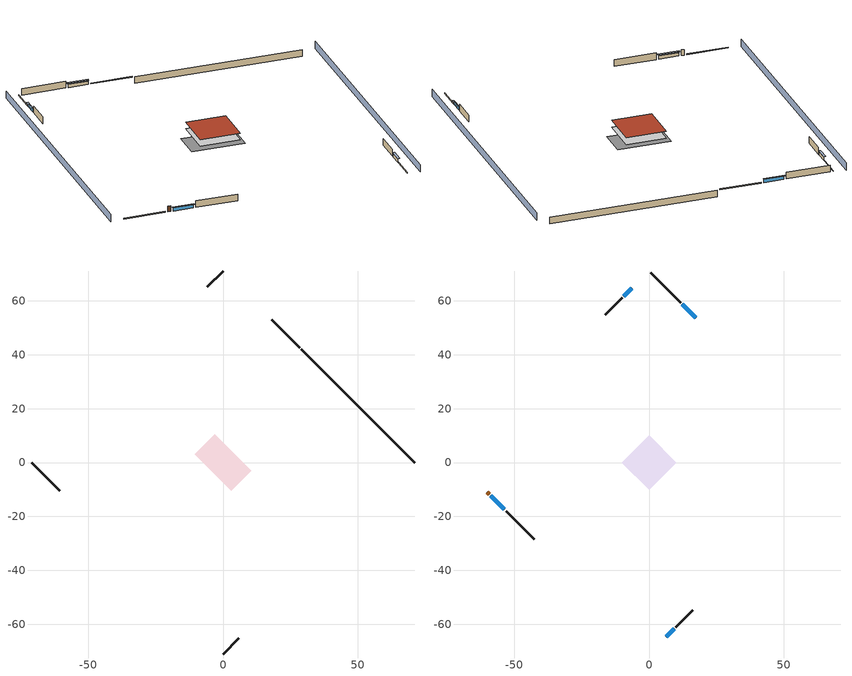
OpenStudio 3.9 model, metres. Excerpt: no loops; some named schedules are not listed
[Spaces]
basement - unconditioned 1
 floor foundation (Slab1 construction): -10.5,2.99 -2.99,10.5 10.5,-2.99 2.99,-10.5 z-2.13
 wall outside (RimJoist1 construction): 28.43,42.64 18.02,53.05 z0.3:0.61
 wall outside (RimJoist2 construction): 0,-71.07 5.78,-65.3 z0.3:0.61
 wall outside (RimJoist3 construction): -71.07,0 -60.66,-10.41 z0.3:0.61
 wall outside (RimJoist4 construction): 0,71.07 -5.78,65.3 z0.3:0.61
 wall foundation (FoundationWall1 construction): 71.07,0 29.09,41.98 z-2.13:0.3
conditioned space 1
 floor to basement - unconditioned 1 (Floor1 construction): -10.06,0 0,10.06 10.06,0 0,-10.06 z0.3
 wall outside (Wall1 construction): 11.72,59.35 0.66,70.42 z0.3:2.74
 wall outside (Wall2 construction): 10.01,-61.07 16.16,-54.92 z0.3:2.74
 wall outside (Wall3 construction): -53.06,-18.01 -42.53,-28.54 z0.3:2.74
 wall outside (Wall4 construction): -10.01,61.07 -16.16,54.92 z0.3:2.74
 wall outside (AdiabaticWallConstruction): 17.37,53.71 12.38,58.69 / -58.7,-12.37 -53.72,-17.35 z0.3:1.49; 6.43,-64.64 9.35,-61.72 / -6.43,64.64 -9.35,61.72 z0.3:1.43
 wall outside (AdiabaticWallConstruction 1): -60.01,-11.07 -59.36,-11.71 z0.3:2.34
 window (WindowConstruction): 17.37,53.71 12.38,58.69 z0.3:1.49
 window (WindowConstruction 1): 6.43,-64.64 9.35,-61.72 z0.3:1.43
 window (WindowConstruction 2): -58.7,-12.37 -53.72,-17.35 z0.3:1.49
 window (WindowConstruction 3): -6.43,64.64 -9.35,61.72 z0.3:1.43
 door (Door): -60.01,-11.07 -59.36,-11.71 z0.3:2.34
 roof outside (Roof1 construction): 0,10.06 -10.06,0 0,-10.06 10.06,0 z2.74
shading: -3.23,74.31 -74.31,3.23 / 3.23,-74.31 74.31,-3.23 z0:2.74; 12.17,58.91 17.58,53.49 18.01,53.92 12.6,59.34 z1.8; 9.57,-61.51 6.22,-64.86 6.65,-65.29 10,-61.94 z1.74; -53.5,-17.57 -58.92,-12.15 -59.35,-12.59 -53.93,-18 z1.8; -9.57,61.51 -6.22,64.86 -6.65,65.29 -10,61.94 z1.74
[Site]
Portland Intl Arpt_OR: Latitude {deg}=45.59; Longitude {deg}=-122.6; Time Zone {hr}=-8; Elevation {m}=33; Terrain=Suburbs; Keep Site Location Information=Yes
[Site:GroundTemperature:Shallow]
10.2558, 8.96328, 8.85977, 9.47314, 11.9355, 14.3863, 16.5111, 17.8571, 17.9714, 16.8767, 14.8061, 12.4304
[Site:WaterMainsTemperature]
Calculation Method=Schedule; Temperature Schedule=mains temperature schedule
[Building]
Building 1
[Material] Roughness=Rough
Name | Thickness {m} | Conductivity {W/m-K} | Density {kg/m3} | Specific Heat {J/kg-K} | Thermal Absorptance | Solar Absorptance | Visible Absorptance
asphalt or fiberglass shingles | 0.00635 | 0.162714 | 1121.4 | 1465.45 | 0.9 | 0.85 | 0.85
roof rigid ins | 0.103632 | 0.029427 | 32.04 | 1214.23 | 0.9 | 0.7 | 0.7
osb sheathing 0.75 in. | 0.01905 | 0.115458 | 512.64 | 1214.23 | 0.9 | 0.7 | 0.7
roof stud and cavity | 0.2032 | 0.161866 | 78.34581 | 1123.46 | 0.9 | 0.7 | 0.7
gypsum board | 0.0127 | 0.160291 | 801 | 837.4 | 0.9 | 0.6 | 0.6
wood siding | 0.0254 | 0.102417 | 544.68 | 1172.36 | 0.9 | 0.85 | 0.85
osb sheathing 0.5 in. | 0.0127 | 0.115458 | 512.64 | 1214.23 | 0.9 | 0.7 | 0.7
wall stud and cavity | 0.1397 | 0.550994 | 139.0536 | 1170.24 | 0.9 | 0.7 | 0.7
rim joist stud and cavity | 0.0508 | 0.178688 | 50.32683 | 1063.81 | 0.9 | 0.6 | 0.6
floor stud and cavity | 0.1397 | 0.923637 | 92.3553 | 1139.71 | 0.9 | 0.7 | 0.7
floor covering | 0.0127 | 0.0433444 | 54.468 | 1339.84 | 0.9 | 0.6 | 0.6
concrete 8.0 in. | 0.2032 | 1.803125 | 2242.8 | 837.4 | 0.9 | 0.7 | 0.7
concrete 4.0 in. | 0.1016 | 1.803125 | 2242.8 | 837.4 | 0.9 | 0.7 | 0.7
wood siding 1; wood siding 2 | 0.0254 | 0.102417 | 544.68 | 1172.36
wall rigid ins | 0.512978 | 0.029427 | 32.04 | 1214.23 | 0.9 | 0.7 | 0.7
wall stud and cavity 1 | 0.0889 | 0.380278 | 52.3479 | 1209.89 | 0.9 | 0.7 | 0.7
door material | 0.04445 | 0.0612267 | 512.64 | 1214.23 | 0.9 | 0.7 | 0.7
wall stud and cavity 2 | 0.0889 | 0.391764 | 83.0341 | 1211.67 | 0.9 | 0.7 | 0.7
furniture material conditioned space 1; furniture material basement - unconditioned 1 | 0.1524 | 0.115458 | 640.8 | 1214.23 | 0.9 | 0.6 | 0.6
[Construction]
Roof1 construction: asphalt or fiberglass shingles, roof rigid ins, osb sheathing 0.75 in., roof stud and cavity, gypsum board
Wall1 construction; Wall2 construction; Wall3 construction; Wall4 construction: wood siding, osb sheathing 0.5 in., wall stud and cavity, gypsum board
RimJoist1 construction; RimJoist2 construction; RimJoist3 construction; RimJoist4 construction: wood siding, rim joist stud and cavity
Floor1 construction: floor stud and cavity, osb sheathing 0.75 in., floor covering
FoundationWall1 construction: concrete 8.0 in.
Slab1 construction: concrete 4.0 in.
WindowConstruction; WindowConstruction 1; WindowConstruction 2; WindowConstruction 3: WindowMaterial
AdiabaticWallConstruction: wood siding 1, wall rigid ins, wall stud and cavity 1, gypsum board
Door: door material
AdiabaticWallConstruction 1: wood siding 2, wall rigid ins, wall stud and cavity 1, gypsum board
PartitionWallConstruction: gypsum board, wall stud and cavity 2, gypsum board
furniture construction conditioned space 1: furniture material conditioned space 1
furniture construction basement - unconditioned 1: furniture material basement - unconditioned 1
[WindowMaterial:SimpleGlazingSystem]
WindowMaterial: U-Factor {W/m2-K}=4.76952; Solar Heat Gain Coefficient=0.63
[ThermalZone] Multiplier=1; Volume {m3}=493.619; Use Ideal Air Loads=No
Name | Thermostat
conditioned space | conditioned space temperature setpoint
basement - unconditioned
[Sizing:Zone]
basement - unconditioned: Zone Cooling Design Supply Air Temperature Input Method=SupplyAirTemperature; Zone Cooling Design Supply Air Temperature {C}=14; Zone Cooling Design Supply Air Temperature Difference {deltaC}=11.11; Zone Heating Design Supply Air Temperature Input Method=SupplyAirTemperature; Zone Heating Design Supply Air Temperature {C}=40; Zone Heating Design Supply Air Temperature Difference {deltaC}=11.11; Zone Cooling Design Supply Air Humidity Ratio {kg-H2O/kg-air}=0.0085; Zone Heating Design Supply Air Humidity Ratio {kg-H2O/kg-air}=0.008; Cooling Design Air Flow Method=DesignDay; Heating Design Air Flow Method=DesignDay; Account for Dedicated Outdoor Air System=No; Dedicated Outdoor Air System Control Strategy=NeutralSupplyAir; Dedicated Outdoor Air Low Setpoint Temperature for Design {C}=autosize; Dedicated Outdoor Air High Setpoint Temperature for Design {C}=autosize; Zone Load Sizing Method=Sensible Load Only No Latent Load; Zone Latent Cooling Design Supply Air Humidity Ratio Input Method=HumidityRatioDifference; Zone Cooling Design Supply Air Humidity Ratio Difference {kgWater/kgDryAir}=0.005; Zone Latent Heating Design Supply Air Humidity Ratio Input Method=HumidityRatioDifference; Zone Humidification Design Supply Air Humidity Ratio Difference {kgWater/kgDryAir}=0.005; Sizing Option=Coincident
[Space] Volume {m3}=493.619
Name | Thermal Zone
conditioned space 1 | conditioned space
basement - unconditioned 1 | basement - unconditioned
[ThermostatSetpoint:DualSetpoint]
conditioned space temperature setpoint: Heating Setpoint Temperature Schedule=heating setpoint; Cooling Setpoint Temperature Schedule=cooling setpoint; Temperature Difference Between Cutout And Setpoint {deltaC}=0
[Foundation:Kiva]
Foundation Kiva 1: Initial Indoor Air Temperature {C}=9.52053; Wall Height Above Grade {m}=0.3048; Wall Depth Below Slab {m}=0.2032
[Foundation:Kiva:Settings]
Soil Conductivity {W/m-K}=2.4234; Soil Density {kg/m3}=1842.3; Soil Specific Heat {J/kg-K}=418.7; Ground Solar Absorptivity=0.9; Ground Thermal Absorptivity=0.9; Ground Surface Roughness {m}=0.03; Far-Field Width {m}=40; Deep-Ground Boundary Condition=ZeroFlux; Deep-Ground Depth {m}=40; Minimum Cell Dimension {m}=0.2; Maximum Cell Growth Coefficient=3; Simulation Timestep=Timestep
[SurfaceProperty:ExposedFoundationPerimeter]
Slab1: Exposed Perimeter Calculation Method=TotalExposedPerimeter; Total Exposed Perimeter {m}=59.37504
[SurfaceProperty:IncidentSolarMultiplier] Incident Solar Multiplier=1; Incident Solar Multiplier Schedule=trans schedule winter=0.85 summer=0.7
Window1; Window2; Window3; Window4
[InternalMass:Definition] Design Level Calculation Method=SurfaceArea
Name | Construction | Surface Area {m2}
partition wall mass | PartitionWallConstruction | 202.436
furniture mass conditioned space 1 | furniture construction conditioned space 1 | 80.97429
furniture mass basement - unconditioned 1 | furniture construction basement - unconditioned 1 | 80.97429
[InternalMass] Multiplier=1
Name | Internal Mass Definition | Space or SpaceType
partition wall mass | partition wall mass | conditioned space 1
furniture mass conditioned space 1 | furniture mass conditioned space 1 | conditioned space 1
furniture mass basement - unconditioned 1 | furniture mass basement - unconditioned 1 | basement - unconditioned 1
[EnergyManagementSystem:Sensor]
Name | Output Variable or Output Meter Index Key | Output Variable or Output Meter
water_heater_T_set | water heater setpoint | Schedule Value
out_pb_s |  | Site Outdoor Air Barometric Pressure
out_wt_s |  | Site Outdoor Air Humidity Ratio
site_vw_s |  | Site Wind Speed
cool_season | cooling season schedule | Schedule Value
natural_vent_s | natural vent schedule | Schedule Value
htg_sp_s; htg_sp_s_1 | heating setpoint | Schedule Value
clg_sp_s; clg_sp_s_1 | cooling setpoint | Schedule Value
htg_load_cond |  | Heating:EnergyTransfer:Zone:CONDITIONED SPACE
clg_load_cond |  | Cooling:EnergyTransfer:Zone:CONDITIONED SPACE
s_conv | Floor1 | Surface Inside Face Convection Heat Gain Energy
s_ig | Floor1 | Surface Inside Face Internal Gains Radiation Heat Gain Energy
s_sol | Floor1 | Surface Inside Face Solar Radiation Heat Gain Energy
s_lgt | Floor1 | Surface Inside Face Lights Radiation Heat Gain Energy
s_surf | Floor1 | Surface Inside Face Net Surface Thermal Radiation Heat Gain Energy
s_conv_1 | Roof1 | Surface Inside Face Convection Heat Gain Energy
s_ig_1 | Roof1 | Surface Inside Face Internal Gains Radiation Heat Gain Energy
s_sol_1 | Roof1 | Surface Inside Face Solar Radiation Heat Gain Energy
s_lgt_1 | Roof1 | Surface Inside Face Lights Radiation Heat Gain Energy
s_surf_1 | Roof1 | Surface Inside Face Net Surface Thermal Radiation Heat Gain Energy
ss_sol | Door1 | Surface Inside Face Solar Radiation Heat Gain Energy
ss_lgt | Door1 | Surface Inside Face Lights Radiation Heat Gain Energy
ss_conv | Door1 | Surface Inside Face Convection Heat Gain Energy
ss_ig | Door1 | Surface Inside Face Internal Gains Radiation Heat Gain Energy
ss_surf | Door1 | Surface Inside Face Net Surface Thermal Radiation Heat Gain Energy
ss_conv_1 | Window1 | Surface Inside Face Convection Heat Gain Energy
ss_ig_1 | Window1 | Surface Inside Face Internal Gains Radiation Heat Gain Energy
ss_surf_1 | Window1 | Surface Inside Face Net Surface Thermal Radiation Heat Gain Energy
ss_trans_in | Window1 | Surface Window Transmitted Solar Radiation Rate
ss_back_out | Window1 | Surface Window Shortwave from Zone Back Out Window Heat Transfer Rate
ss_trans_out | Window1 | Surface Inside Face Initial Transmitted Diffuse Transmitted Out Window Solar Radiation Rate
ss_conv_2 | Window2 | Surface Inside Face Convection Heat Gain Energy
ss_ig_2 | Window2 | Surface Inside Face Internal Gains Radiation Heat Gain Energy
ss_surf_2 | Window2 | Surface Inside Face Net Surface Thermal Radiation Heat Gain Energy
ss_trans_in_1 | Window2 | Surface Window Transmitted Solar Radiation Rate
ss_back_out_1 | Window2 | Surface Window Shortwave from Zone Back Out Window Heat Transfer Rate
ss_trans_out_1 | Window2 | Surface Inside Face Initial Transmitted Diffuse Transmitted Out Window Solar Radiation Rate
ss_conv_3 | Window3 | Surface Inside Face Convection Heat Gain Energy
ss_ig_3 | Window3 | Surface Inside Face Internal Gains Radiation Heat Gain Energy
ss_surf_3 | Window3 | Surface Inside Face Net Surface Thermal Radiation Heat Gain Energy
ss_trans_in_2 | Window3 | Surface Window Transmitted Solar Radiation Rate
ss_back_out_2 | Window3 | Surface Window Shortwave from Zone Back Out Window Heat Transfer Rate
ss_trans_out_2 | Window3 | Surface Inside Face Initial Transmitted Diffuse Transmitted Out Window Solar Radiation Rate
ss_conv_4 | Window4 | Surface Inside Face Convection Heat Gain Energy
ss_ig_4 | Window4 | Surface Inside Face Internal Gains Radiation Heat Gain Energy
ss_surf_4 | Window4 | Surface Inside Face Net Surface Thermal Radiation Heat Gain Energy
ss_trans_in_3 | Window4 | Surface Window Transmitted Solar Radiation Rate
ss_back_out_3 | Window4 | Surface Window Shortwave from Zone Back Out Window Heat Transfer Rate
ss_trans_out_3 | Window4 | Surface Inside Face Initial Transmitted Diffuse Transmitted Out Window Solar Radiation Rate
s_conv_2 | Wall1 | Surface Inside Face Convection Heat Gain Energy
s_ig_2 | Wall1 | Surface Inside Face Internal Gains Radiation Heat Gain Energy
s_sol_2 | Wall1 | Surface Inside Face Solar Radiation Heat Gain Energy
s_lgt_2 | Wall1 | Surface Inside Face Lights Radiation Heat Gain Energy
s_surf_2 | Wall1 | Surface Inside Face Net Surface Thermal Radiation Heat Gain Energy
s_conv_3 | Wall2 | Surface Inside Face Convection Heat Gain Energy
s_ig_3 | Wall2 | Surface Inside Face Internal Gains Radiation Heat Gain Energy
s_sol_3 | Wall2 | Surface Inside Face Solar Radiation Heat Gain Energy
s_lgt_3 | Wall2 | Surface Inside Face Lights Radiation Heat Gain Energy
s_surf_3 | Wall2 | Surface Inside Face Net Surface Thermal Radiation Heat Gain Energy
s_conv_4 | Wall3 | Surface Inside Face Convection Heat Gain Energy
s_ig_4 | Wall3 | Surface Inside Face Internal Gains Radiation Heat Gain Energy
s_sol_4 | Wall3 | Surface Inside Face Solar Radiation Heat Gain Energy
s_lgt_4 | Wall3 | Surface Inside Face Lights Radiation Heat Gain Energy
s_surf_4 | Wall3 | Surface Inside Face Net Surface Thermal Radiation Heat Gain Energy
s_conv_5 | Wall4 | Surface Inside Face Convection Heat Gain Energy
s_ig_5 | Wall4 | Surface Inside Face Internal Gains Radiation Heat Gain Energy
s_sol_5 | Wall4 | Surface Inside Face Solar Radiation Heat Gain Energy
s_lgt_5 | Wall4 | Surface Inside Face Lights Radiation Heat Gain Energy
s_surf_5 | Wall4 | Surface Inside Face Net Surface Thermal Radiation Heat Gain Energy
im_conv | furniture mass conditioned space 1 | Surface Inside Face Convection Heat Gain Energy
im_ig | furniture mass conditioned space 1 | Surface Inside Face Internal Gains Radiation Heat Gain Energy
im_sol | furniture mass conditioned space 1 | Surface Inside Face Solar Radiation Heat Gain Energy
im_lgt | furniture mass conditioned space 1 | Surface Inside Face Lights Radiation Heat Gain Energy
im_surf | furniture mass conditioned space 1 | Surface Inside Face Net Surface Thermal Radiation Heat Gain Energy
im_conv_1 | partition wall mass | Surface Inside Face Convection Heat Gain Energy
im_ig_1 | partition wall mass | Surface Inside Face Internal Gains Radiation Heat Gain Energy
im_sol_1 | partition wall mass | Surface Inside Face Solar Radiation Heat Gain Energy
im_lgt_1 | partition wall mass | Surface Inside Face Lights Radiation Heat Gain Energy
im_surf_1 | partition wall mass | Surface Inside Face Net Surface Thermal Radiation Heat Gain Energy
airflow_gain | infil flow | Infiltration Sensible Heat Gain Energy
airflow_loss | infil flow | Infiltration Sensible Heat Loss Energy
airflow_gain_1 | natural vent flow | Infiltration Sensible Heat Gain Energy
airflow_loss_1 | natural vent flow | Infiltration Sensible Heat Loss Energy
airflow_gain_2 | whole house fan flow | Infiltration Sensible Heat Gain Energy
airflow_loss_2 | whole house fan flow | Infiltration Sensible Heat Loss Energy
mv_conv | mech vent house fan | Electric Equipment Convective Heating Energy
mv_rad | mech vent house fan | Electric Equipment Radiant Heating Energy
mv_conv_1 | mech vent house fan cfis | Electric Equipment Convective Heating Energy
mv_rad_1 | mech vent house fan cfis | Electric Equipment Radiant Heating Energy
mv_conv_2 | mech vent house fan latent load | Other Equipment Convective Heating Energy
mv_rad_2 | mech vent house fan latent load | Other Equipment Radiant Heating Energy
mv_conv_3 | mech vent house fan sensible load | Other Equipment Convective Heating Energy
mv_rad_3 | mech vent house fan sensible load | Other Equipment Radiant Heating Energy
ig_ee_conv | clothes dryer | Electric Equipment Convective Heating Energy
ig_ee_rad | clothes dryer | Electric Equipment Radiant Heating Energy
ig_ee_conv_1 | clothes washer | Electric Equipment Convective Heating Energy
ig_ee_rad_1 | clothes washer | Electric Equipment Radiant Heating Energy
ig_ee_conv_2 | cooking range | Electric Equipment Convective Heating Energy
ig_ee_rad_2 | cooking range | Electric Equipment Radiant Heating Energy
ig_ee_conv_3 | dishwasher | Electric Equipment Convective Heating Energy
ig_ee_rad_3 | dishwasher | Electric Equipment Radiant Heating Energy
ig_ee_conv_4 | fridge | Electric Equipment Convective Heating Energy
ig_ee_rad_4 | fridge | Electric Equipment Radiant Heating Energy
ig_ee_conv_5 | whole house fan | Electric Equipment Convective Heating Energy
ig_ee_rad_5 | whole house fan | Electric Equipment Radiant Heating Energy
ig_oe_conv | clothes dryer 1 | Other Equipment Convective Heating Energy
ig_oe_rad | clothes dryer 1 | Other Equipment Radiant Heating Energy
ig_oe_conv_1 | cooking range 1 | Other Equipment Convective Heating Energy
ig_oe_rad_1 | cooking range 1 | Other Equipment Radiant Heating Energy
ig_oe_conv_2 | general water use latent | Other Equipment Convective Heating Energy
ig_oe_rad_2 | general water use latent | Other Equipment Radiant Heating Energy
ig_oe_conv_3 | general water use sensible | Other Equipment Convective Heating Energy
ig_oe_rad_3 | general water use sensible | Other Equipment Radiant Heating Energy
ig_oe_conv_4 | water heater energy adjustment1 | Other Equipment Convective Heating Energy
ig_oe_rad_4 | water heater energy adjustment1 | Other Equipment Radiant Heating Energy
ig_oe_conv_5 | water heater lat | Other Equipment Convective Heating Energy
ig_oe_rad_5 | water heater lat | Other Equipment Radiant Heating Energy
ig_oe_conv_6 | water heater sens | Other Equipment Convective Heating Energy
ig_oe_rad_6 | water heater sens | Other Equipment Radiant Heating Energy
[EnergyManagementSystem:Actuator]
Name | Actuated Component | Actuated Component Type | Actuated Component Control Type | Zone or Space
water_heater_sens_act | water heater sens | OtherEquipment | Power Level | conditioned space 1
water_heater_lat_act | water heater lat | OtherEquipment | Power Level | conditioned space 1
water_heater_LESchedOverride | water heater BottomElementSetpoint | Schedule:Constant | Schedule Value
water_heater_UESchedOverride | water heater TopElementSetpoint | Schedule:Constant | Schedule Value
water_heater_HPWHSchedOverride | water heater setpoint | Schedule:Constant | Schedule Value
water_heater_hpwh_ec_adj_act | water heater energy adjustment1 | OtherEquipment | Power Level | conditioned space 1
fridge_schedule_act | fridge schedule | Schedule:Constant | Schedule Value
natural_vent_flow_act | natural vent flow | Zone Infiltration | Air Exchange Flow Rate
whole_house_fan_flow_act | whole house fan flow | Zone Infiltration | Air Exchange Flow Rate
whole_house_fan_act | whole house fan | ElectricEquipment | Electricity Rate | conditioned space 1
mech_vent_house_fan_cfis_act | mech vent house fan cfis | ElectricEquipment | Electricity Rate | conditioned space 1
mech_vent_house_fan_sensible_load_act | mech vent house fan sensible load | OtherEquipment | Power Level | conditioned space 1
mech_vent_house_fan_latent_load_act | mech vent house fan latent load | OtherEquipment | Power Level | conditioned space 1
infil_flow_act | infil flow | Zone Infiltration | Air Exchange Flow Rate
[EnergyManagementSystem:Program]
boiler_hydronic_pump_power_program: Set hvac_plr = boiler_plr_s; Set pump_total_eff = boiler_hydronic_pump_rated_mfr / 1000 * 20000.0 / 81.7307692307692; Set pump_vfr = boiler_hydronic_pump_mfr_s / 1000; If pump_vfr > 0; Set boiler_hydronic_pump_pressure_rise_act = 81.7307692307692 * hvac_plr * pump_total_eff / pump_vfr; Else; Set boiler_hydronic_pump_pressure_rise_act = 0; EndIf
boiler_hydronic_pump_disaggregate_program: Set boiler_hydronic_pump_primary_htg = boiler_hydronic_pump_s
water_heater_InletAir: Set water_heater_Tamb_act = water_heater_amb_temp; Set water_heater_RHamb_act = 0; Set water_heater_RHamb_act = water_heater_RHamb_act + (water_heater_amb_rh / 100) / 1; Set water_heater_sens_act = (0 - water_heater_sens_cool - (water_heater_tl + water_heater_fan_pwr)) / 1; Set water_heater_lat_act = (0 - water_heater_lat_cool) / 1
water_heater_Control: Set water_heater_HPWHSchedOverride = water_heater_T_set; If (water_heater_amb_temp<5.56) || (water_heater_amb_temp>48.89); Set water_heater_UESchedOverride = water_heater_T_set; Set water_heater_LESchedOverride = water_heater_T_set; Else; Set water_heater_UESchedOverride = water_heater_T_set - 9.0; Set water_heater_LESchedOverride = 0; EndIf
water_heater_hpwh_EC_adj: If WarmupFlag == 0; Set dhw_e_cons = water_heater_tank_energy + water_heater_tank_on_cycle_parasitic + water_heater_tank_off_cycle_parasitic + water_heater_coil_energy + water_heater_fan_energy; Set water_heater_hpwh_ec_adj_act = 0.0 * dhw_e_cons / 1; EndIf
[OtherEquipment:Definition] Design Level Calculation Method=EquipmentLevel
Name | Design Level {W} | Fraction Latent | Fraction Radiant | Fraction Lost
water heater sens; mech vent house fan sensible load | 0 | 0 | 0 | 0
water heater lat; general water use latent; mech vent house fan latent load | 0 | 1 | 0 | 0
water heater energy adjustment1 | 0.01 | 0 | 0 | 1
clothes dryer 2; cooking range 2 | 0 | 0 | 0 | 1
general water use sensible | 0 | 0 | 0.6 | 0
[OtherEquipment] Space or SpaceType=conditioned space 1
Name | Other Equipment Definition | Schedule | Fuel Type
water heater sens | water heater sens | Always On Discrete
water heater lat | water heater lat | Always On Discrete
water heater energy adjustment1 | water heater energy adjustment1 | Always On Discrete | Electricity
clothes dryer 1 | clothes dryer 2 | clothes dryer schedule | Electricity
cooking range 1 | cooking range 2 | cooking range schedule | Electricity
general water use sensible | general water use sensible | general water use schedule
general water use latent | general water use latent | general water use schedule
mech vent house fan sensible load | mech vent house fan sensible load | Always On Discrete
mech vent house fan latent load | mech vent house fan latent load | Always On Discrete
[ElectricEquipment:Definition] Design Level Calculation Method=EquipmentLevel; Fraction Latent=0
Name | Design Level {W} | Fraction Radiant | Fraction Lost
clothes washer; clothes dryer; dishwasher; cooking range; whole house fan; mech vent house fan | 0 | 0 | 1
fridge | 51.9007 | 0.6 | 0
freezer | 194.914 | 0.6 | 0
mech vent house fan cfis | 0 | 0 | 0
[ElectricEquipment]
Name | Electric Equipment Definition | Space or SpaceType | Schedule
clothes washer | clothes washer | conditioned space 1 | clothes washer schedule
clothes dryer | clothes dryer | conditioned space 1 | clothes dryer schedule
dishwasher | dishwasher | conditioned space 1 | dishwasher schedule
fridge | fridge | conditioned space 1 | fridge schedule
freezer | freezer | basement - unconditioned 1 | freezer schedule
cooking range | cooking range | conditioned space 1 | cooking range schedule
whole house fan | whole house fan | conditioned space 1 | Always On Discrete
mech vent house fan | mech vent house fan | conditioned space 1 | mech vent house fan schedule
mech vent house fan cfis | mech vent house fan cfis | conditioned space 1 | mech vent house fan cfis schedule
[WaterUse:Equipment:Definition] Peak Flow Rate {m3/s}=0
clothes washer; dishwasher
[SpaceInfiltration:DesignFlowRate] Schedule=Always On Discrete
Name | Space or SpaceType | Design Flow Rate Calculation Method | Design Flow Rate {m3/s} | Air Changes per Hour {1/hr} | Constant Term Coefficient | Temperature Term Coefficient | Velocity Term Coefficient | Velocity Squared Term Coefficient
natural vent flow; whole house fan flow; infil flow | conditioned space 1 | Flow/Space | 0
infil basement - unconditioned 1 | basement - unconditioned 1 | AirChanges/Hour |  | 0.1 | 1 | 0 | 0 | 0
